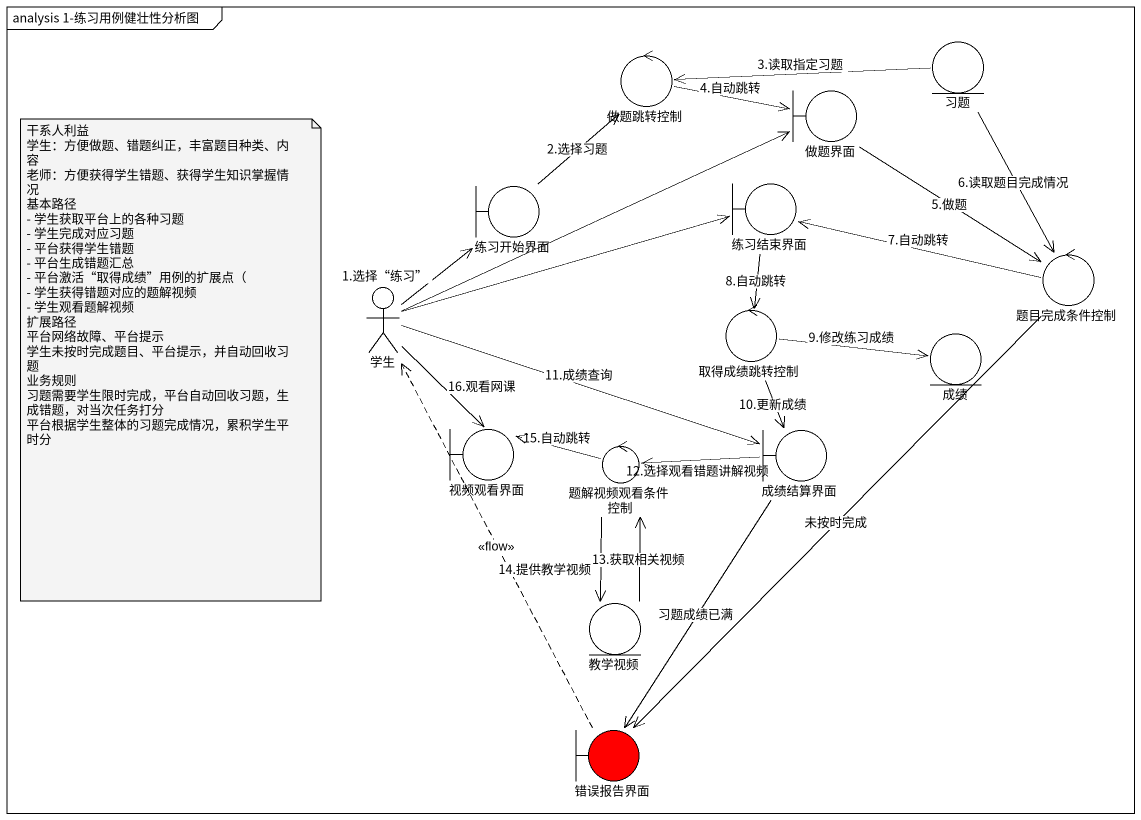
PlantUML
@startuml
mainframe analysis 1-练习用例健壮性分析图
control 做题跳转控制
entity 习题
boundary 做题界面
boundary 练习开始界面
boundary 练习结束界面
control 题目完成条件控制
actor 学生
control 取得成绩跳转控制
entity 成绩
boundary 视频观看界面
control 题解视频观看条件控制
boundary 成绩结算界面
entity 教学视频
boundary 错误报告界面 #FF0000
做题跳转控制 -right-> 做题界面 : 4.自动跳转
习题 -left-> 做题跳转控制 : 3.读取指定习题
习题 --> 题目完成条件控制 : 6.读取题目完成情况
做题界面 --> 题目完成条件控制 : 5.做题
练习开始界面 -up-> 做题跳转控制 : 2.选择习题
练习结束界面 --> 取得成绩跳转控制 : 8.自动跳转
题目完成条件控制 -left-> 练习结束界面 : 7.自动跳转
题目完成条件控制 --> 错误报告界面 : 未按时完成
学生 -right-> 做题界面
学生 -up-> 练习开始界面 : 1.选择“练习”
学生 -right-> 练习结束界面
学生 --> 视频观看界面 : 16.观看网课
学生 -right-> 成绩结算界面 : 11.成绩查询
取得成绩跳转控制 -right-> 成绩 : 9.修改练习成绩
取得成绩跳转控制 --> 成绩结算界面 : 10.更新成绩
题解视频观看条件控制 -left-> 视频观看界面 : 15.自动跳转
题解视频观看条件控制 --> 教学视频 : 14.提供教学视频
成绩结算界面 -left-> 题解视频观看条件控制 : 12.选择观看错题讲解视频
成绩结算界面 --> 错误报告界面 : 习题成绩已满
教学视频 -up-> 题解视频观看条件控制 : 13.获取相关视频
错误报告界面 .up.> 学生 : <<flow>>
note as N1
  干系人利益
  学生：方便做题、错题纠正，丰富题目种类、内容
  老师：方便获得学生错题、获得学生知识掌握情况
  基本路径
  - 学生获取平台上的各种习题
  - 学生完成对应习题
  - 平台获得学生错题
  - 平台生成错题汇总
  - 平台激活“取得成绩”用例的扩展点（
  - 学生获得错题对应的题解视频
  - 学生观看题解视频
  扩展路径
  平台网络故障、平台提示
  学生未按时完成题目、平台提示，并自动回收习题
  业务规则
  习题需要学生限时完成，平台自动回收习题，生成错题，对当次任务打分
  平台根据学生整体的习题完成情况，累积学生平时分
end note
@enduml
